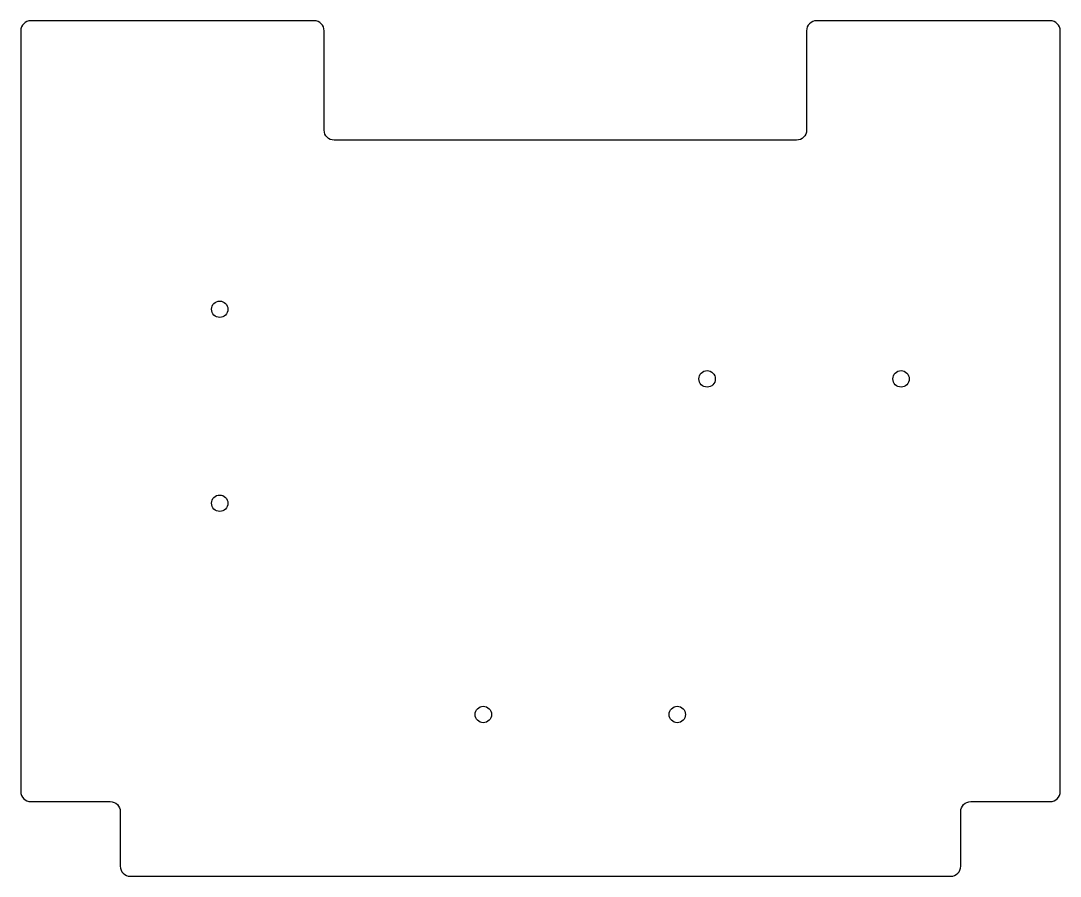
# Model space of a CAD drawing. Header units: millimetres. Extents: x 0 to 209, y 0 to 172.
import ezdxf

# ---------------------------------------------------------------- set-up
doc = ezdxf.new("R2010")
doc.units = ezdxf.units.MM
doc.layers.get('0').update_dxf_attribs({"linetype": 'CONTINUOUS'})

msp = doc.modelspace()

# ---------------------------------------------------------------- linework, layer by layer
msp.add_lwpolyline([(160, 172, 0.414214), (158, 170), (158, 150, -0.414214), (156, 148), (63, 148, -0.414214), (61, 150), (61, 170, 0.414214), (59, 172), (2, 172, 0.414214), (0, 170), (0, 17, 0.414214), (2, 15), (18, 15, -0.414214), (20, 13), (20, 2, 0.414214), (22, 0), (187, 0, 0.414214), (189, 2), (189, 13, -0.414214), (191, 15), (207, 15, 0.414214), (209, 17), (209, 170, 0.414214), (207, 172)], format="xyb", close=True)
for centre in [(40, 114), (138, 100), (177, 100), (40, 75), (93, 32.51), (132, 32.51)]:
    msp.add_circle(centre, 1.65)

doc.saveas('drawing.dxf')
